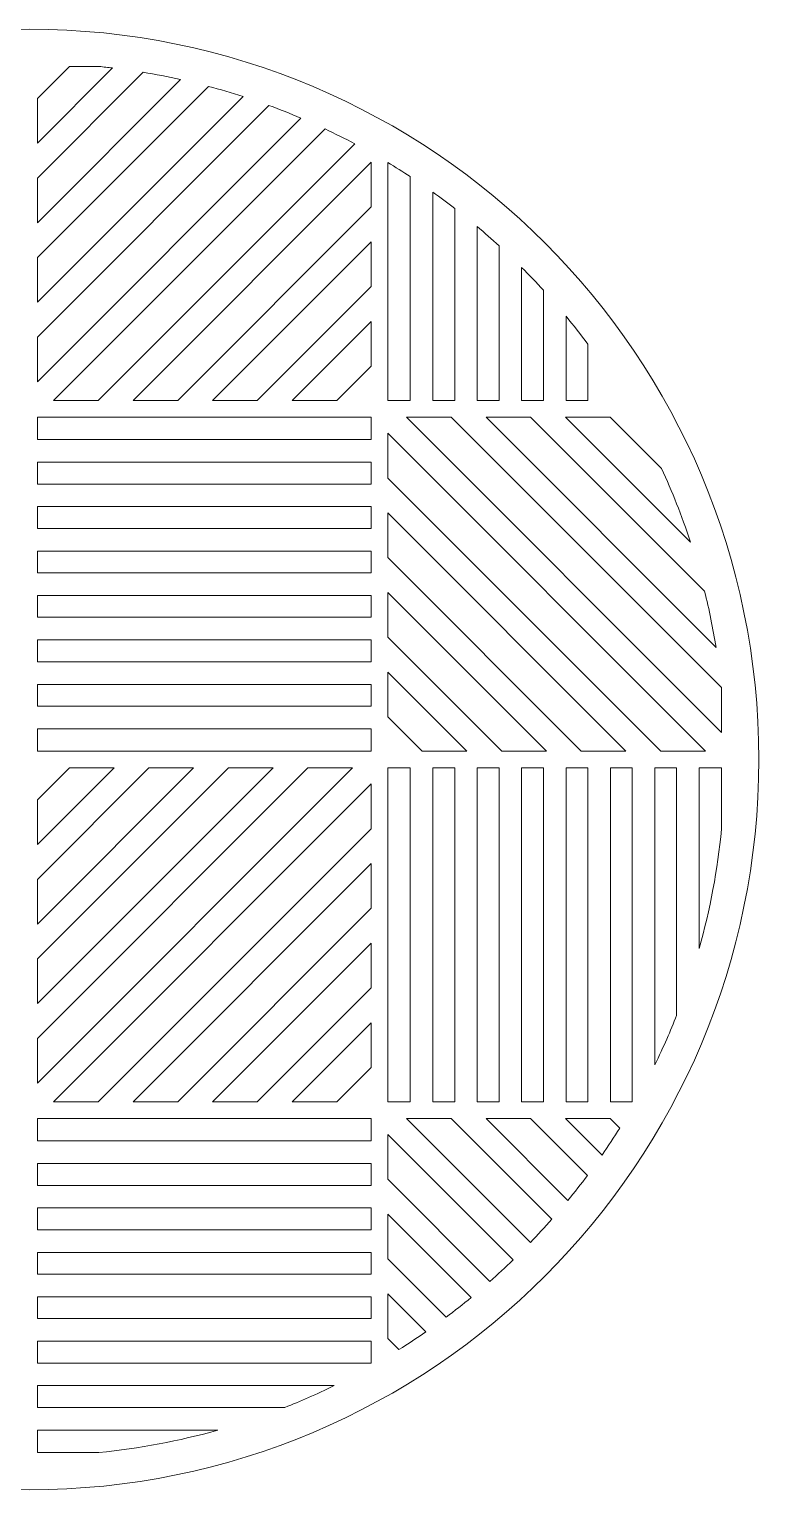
# Model space of a CAD drawing. Header units: inches. Extents: x 0 to 6, y -6 to 0.
# Drawn here: x 3 to 6, y -6 to 0 of the extents above; entities that cross this region are included whole.
import ezdxf

# ---------------------------------------------------------------- set-up
doc = ezdxf.new("R2010")
doc.units = ezdxf.units.IN
doc.header["$MEASUREMENT"] = 0
doc.layers.add('14-1 - Coasters Laser Cut', color=7, linetype='Continuous', lineweight=0)

msp = doc.modelspace()

# ---------------------------------------------------------------- linework, layer by layer
at = {"layer": '14-1 - Coasters Laser Cut'}
for points, knots in [([(3, 0), (1.343194444444444, 0), (0, -1.343194444444444), (0, -3), (0, -4.656666666666675), (1.343333333333336, -6), (3, -6), (4.656666666666675, -6), (6, -4.656666666666675), (6, -3), (6, -1.343333333333336), (4.656666666666675, 0), (3, 0)], [0, 0, 0, 0, 1, 1, 1, 2, 2, 2, 3, 3, 3, 4, 4, 4, 4]), ([(3.034027777777787, -0.2844444444444383), (3.034027777777787, -0.2844444444444383), (3.165416666666664, -0.1530555555555616), (3.165416666666664, -0.1530555555555616), (3.165416666666664, -0.1530555555555616), (3.287083333333334, -0.1530555555555616), (3.287083333333334, -0.1530555555555616), (3.305694444444447, -0.154861111111106), (3.32430555555556, -0.1570833333333389), (3.342777777777781, -0.1593055555555591), (3.342777777777781, -0.1593055555555591), (3.034027777777787, -0.4680555555555531), (3.034027777777787, -0.4680555555555531), (3.034027777777787, -0.4680555555555531), (3.034027777777787, -0.2844444444444383), (3.034027777777787, -0.2844444444444383)], [0, 0, 0, 0, 1, 1, 1, 2, 2, 2, 3, 3, 3, 4, 4, 4, 5, 5, 5, 5]), ([(3.034027777777787, -0.611250000000003), (3.034027777777787, -0.611250000000003), (3.468194444444431, -0.1770833333333333), (3.468194444444431, -0.1770833333333333), (3.519861111111115, -0.185555555555551), (3.571249999999988, -0.1954166666666626), (3.622222222222212, -0.2066666666666681), (3.622222222222212, -0.2066666666666681), (3.034027777777787, -0.7948611111111051), (3.034027777777787, -0.7948611111111051), (3.034027777777787, -0.7948611111111051), (3.034027777777787, -0.611250000000003), (3.034027777777787, -0.611250000000003)], [0, 0, 0, 0, 1, 1, 1, 2, 2, 2, 3, 3, 3, 4, 4, 4, 4]), ([(3.034027777777787, -0.9381944444444469), (3.034027777777787, -0.9381944444444469), (3.737361111111113, -0.2348611111111091), (3.737361111111113, -0.2348611111111091), (3.785000000000005, -0.247499999999996), (3.832222222222222, -0.2613888888888848), (3.879166666666656, -0.2766666666666677), (3.879166666666656, -0.2766666666666677), (3.034027777777787, -1.121805555555561), (3.034027777777787, -1.121805555555561), (3.034027777777787, -1.121805555555561), (3.034027777777787, -0.9381944444444469), (3.034027777777787, -0.9381944444444469)], [0, 0, 0, 0, 1, 1, 1, 2, 2, 2, 3, 3, 3, 4, 4, 4, 4]), ([(3.034027777777787, -1.26513888888889), (3.034027777777787, -1.26513888888889), (3.985833333333327, -0.3131944444444469), (3.985833333333327, -0.3131944444444469), (4.031805555555567, -0.3301388888888949), (4.073333333333342, -0.3465277777777752), (4.117361111111121, -0.3652777777777803), (4.117361111111121, -0.3652777777777803), (3.034027777777787, -1.448750000000005), (3.034027777777787, -1.448750000000005), (3.034027777777787, -1.448750000000005), (3.034027777777787, -1.26513888888889), (3.034027777777787, -1.26513888888889)], [0, 0, 0, 0, 1, 1, 1, 2, 2, 2, 3, 3, 3, 4, 4, 4, 4]), ([(4.338749999999992, -0.4708333333333283), (4.338749999999992, -0.4708333333333283), (3.284166666666654, -1.525555555555557), (3.284166666666654, -1.525555555555557), (3.284166666666654, -1.525555555555557), (3.100555555555552, -1.525555555555557), (3.100555555555552, -1.525555555555557), (3.100555555555552, -1.525555555555557), (4.216388888888888, -0.4097222222222223), (4.216388888888888, -0.4097222222222223), (4.257638888888878, -0.4291666666666617), (4.298472222222218, -0.44944444444444), (4.338749999999992, -0.4708333333333283)], [0, 0, 0, 0, 1, 1, 1, 2, 2, 2, 3, 3, 3, 4, 4, 4, 4]), ([(4.406527777777784, -0.7300000000000056), (4.406527777777784, -0.7300000000000056), (3.610972222222219, -1.525555555555557), (3.610972222222219, -1.525555555555557), (3.610972222222219, -1.525555555555557), (3.427361111111117, -1.525555555555557), (3.427361111111117, -1.525555555555557), (3.427361111111117, -1.525555555555557), (4.406527777777784, -0.5463888888888909), (4.406527777777784, -0.5463888888888909), (4.406527777777784, -0.5463888888888909), (4.406527777777784, -0.7300000000000056), (4.406527777777784, -0.7300000000000056)], [0, 0, 0, 0, 1, 1, 1, 2, 2, 2, 3, 3, 3, 4, 4, 4, 4]), ([(4.474583333333334, -0.5475000000000011), (4.505694444444442, -0.566250000000006), (4.536527777777766, -0.5856944444444454), (4.566944444444439, -0.6055555555555606), (4.566944444444439, -0.6055555555555606), (4.566944444444439, -1.525416666666665), (4.566944444444439, -1.525416666666665), (4.566944444444439, -1.525416666666665), (4.474583333333334, -1.525416666666665), (4.474583333333334, -1.525416666666665), (4.474583333333334, -1.525416666666665), (4.474583333333334, -0.5475000000000011), (4.474583333333334, -0.5475000000000011)], [0, 0, 0, 0, 1, 1, 1, 2, 2, 2, 3, 3, 3, 4, 4, 4, 4]), ([(4.65958333333333, -0.6688888888888869), (4.690000000000003, -0.6905555555555591), (4.719861111111109, -0.7129166666666658), (4.749444444444431, -0.7358333333333272), (4.749444444444431, -0.7358333333333272), (4.749444444444431, -1.525416666666665), (4.749444444444431, -1.525416666666665), (4.749444444444431, -1.525416666666665), (4.65958333333333, -1.525416666666665), (4.65958333333333, -1.525416666666665), (4.65958333333333, -1.525416666666665), (4.65958333333333, -0.6688888888888869), (4.65958333333333, -0.6688888888888869)], [0, 0, 0, 0, 1, 1, 1, 2, 2, 2, 3, 3, 3, 4, 4, 4, 4]), ([(4.842083333333321, -0.8108333333333348), (4.872499999999996, -0.8365277777777717), (4.902499999999993, -0.8627777777777762), (4.931944444444448, -0.8897222222222277), (4.931944444444448, -0.8897222222222277), (4.931944444444448, -1.525416666666665), (4.931944444444448, -1.525416666666665), (4.931944444444448, -1.525416666666665), (4.842083333333321, -1.525416666666665), (4.842083333333321, -1.525416666666665), (4.842083333333321, -1.525416666666665), (4.842083333333321, -0.8108333333333348), (4.842083333333321, -0.8108333333333348)], [0, 0, 0, 0, 1, 1, 1, 2, 2, 2, 3, 3, 3, 4, 4, 4, 4]), ([(4.406527777777784, -1.056944444444449), (4.406527777777784, -1.056944444444449), (3.937916666666675, -1.525555555555557), (3.937916666666675, -1.525555555555557), (3.937916666666675, -1.525555555555557), (3.754305555555548, -1.525555555555557), (3.754305555555548, -1.525555555555557), (3.754305555555548, -1.525555555555557), (4.406527777777784, -0.8733333333333348), (4.406527777777784, -0.8733333333333348), (4.406527777777784, -0.8733333333333348), (4.406527777777784, -1.056944444444449), (4.406527777777784, -1.056944444444449)], [0, 0, 0, 0, 1, 1, 1, 2, 2, 2, 3, 3, 3, 4, 4, 4, 4]), ([(5.024722222222231, -0.9786111111111114), (5.055416666666663, -1.009305555555556), (5.085277777777769, -1.040694444444448), (5.114444444444441, -1.072638888888882), (5.114444444444441, -1.072638888888882), (5.114444444444441, -1.525416666666665), (5.114444444444441, -1.525416666666665), (5.114444444444441, -1.525416666666665), (5.024722222222231, -1.525416666666665), (5.024722222222231, -1.525416666666665), (5.024722222222231, -1.525416666666665), (5.024722222222231, -0.9786111111111114), (5.024722222222231, -0.9786111111111114)], [0, 0, 0, 0, 1, 1, 1, 2, 2, 2, 3, 3, 3, 4, 4, 4, 4]), ([(5.207222222222222, -1.179166666666661), (5.238055555555547, -1.216527777777779), (5.268055555555545, -1.254722222222224), (5.296944444444433, -1.293472222222223), (5.296944444444433, -1.293472222222223), (5.296944444444433, -1.525416666666665), (5.296944444444433, -1.525416666666665), (5.296944444444433, -1.525416666666665), (5.207222222222222, -1.525416666666665), (5.207222222222222, -1.525416666666665), (5.207222222222222, -1.525416666666665), (5.207222222222222, -1.179166666666661), (5.207222222222222, -1.179166666666661)], [0, 0, 0, 0, 1, 1, 1, 2, 2, 2, 3, 3, 3, 4, 4, 4, 4]), ([(4.406527777777784, -1.383750000000001), (4.406527777777784, -1.383750000000001), (4.264722222222214, -1.525555555555557), (4.264722222222214, -1.525555555555557), (4.264722222222214, -1.525555555555557), (4.081250000000005, -1.525555555555557), (4.081250000000005, -1.525555555555557), (4.081250000000005, -1.525555555555557), (4.406527777777784, -1.200138888888886), (4.406527777777784, -1.200138888888886), (4.406527777777784, -1.200138888888886), (4.406527777777784, -1.383750000000001), (4.406527777777784, -1.383750000000001)], [0, 0, 0, 0, 1, 1, 1, 2, 2, 2, 3, 3, 3, 4, 4, 4, 4]), ([(4.406527777777784, -1.685833333333334), (4.406527777777784, -1.685833333333334), (3.034027777777787, -1.685833333333334), (3.034027777777787, -1.685833333333334), (3.034027777777787, -1.685833333333334), (3.034027777777787, -1.593611111111107), (3.034027777777787, -1.593611111111107), (3.034027777777787, -1.593611111111107), (4.406527777777784, -1.593611111111107), (4.406527777777784, -1.593611111111107), (4.406527777777784, -1.593611111111107), (4.406527777777784, -1.685833333333334), (4.406527777777784, -1.685833333333334)], [0, 0, 0, 0, 1, 1, 1, 2, 2, 2, 3, 3, 3, 4, 4, 4, 4]), ([(4.551388888888898, -1.593472222222215), (4.551388888888898, -1.593472222222215), (4.735, -1.593472222222215), (4.735, -1.593472222222215), (4.735, -1.593472222222215), (5.846111111111111, -2.704583333333327), (5.846111111111111, -2.704583333333327), (5.847500000000005, -2.718194444444444), (5.84708333333333, -2.690138888888883), (5.84708333333333, -2.889166666666672), (5.84708333333333, -2.889166666666672), (4.551388888888898, -1.593472222222215), (4.551388888888898, -1.593472222222215)], [0, 0, 0, 0, 1, 1, 1, 2, 2, 2, 3, 3, 3, 4, 4, 4, 4]), ([(5.777083333333343, -2.308611111111114), (5.795972222222214, -2.384861111111111), (5.811666666666673, -2.461805555555555), (5.824166666666668, -2.539444444444446), (5.824166666666668, -2.539444444444446), (4.87833333333333, -1.593472222222215), (4.87833333333333, -1.593472222222215), (4.87833333333333, -1.593472222222215), (5.061805555555565, -1.593472222222215), (5.061805555555565, -1.593472222222215), (5.061805555555565, -1.593472222222215), (5.777083333333343, -2.308611111111114), (5.777083333333343, -2.308611111111114)], [0, 0, 0, 0, 1, 1, 1, 2, 2, 2, 3, 3, 3, 4, 4, 4, 4]), ([(5.388749999999996, -1.593472222222215), (5.388749999999996, -1.593472222222215), (5.600277777777768, -1.805), (5.600277777777768, -1.805), (5.643888888888896, -1.899722222222218), (5.681805555555556, -1.994027777777773), (5.719027777777783, -2.107361111111104), (5.719027777777783, -2.107361111111104), (5.205138888888894, -1.593472222222215), (5.205138888888894, -1.593472222222215), (5.205138888888894, -1.593472222222215), (5.388749999999996, -1.593472222222215), (5.388749999999996, -1.593472222222215)], [0, 0, 0, 0, 1, 1, 1, 2, 2, 2, 3, 3, 3, 4, 4, 4, 4]), ([(4.474583333333334, -1.660000000000005), (4.474583333333334, -1.660000000000005), (5.780555555555565, -2.965972222222224), (5.780555555555565, -2.965972222222224), (5.780555555555565, -2.965972222222224), (5.596944444444438, -2.965972222222224), (5.596944444444438, -2.965972222222224), (5.596944444444438, -2.965972222222224), (4.474583333333334, -1.843611111111107), (4.474583333333334, -1.843611111111107), (4.474583333333334, -1.843611111111107), (4.474583333333334, -1.660000000000005), (4.474583333333334, -1.660000000000005)], [0, 0, 0, 0, 1, 1, 1, 2, 2, 2, 3, 3, 3, 4, 4, 4, 4]), ([(4.406527777777784, -1.868333333333339), (4.406527777777784, -1.868333333333339), (3.034027777777787, -1.868333333333339), (3.034027777777787, -1.868333333333339), (3.034027777777787, -1.868333333333339), (3.034027777777787, -1.778611111111116), (3.034027777777787, -1.778611111111116), (3.034027777777787, -1.778611111111116), (4.406527777777784, -1.778611111111116), (4.406527777777784, -1.778611111111116), (4.406527777777784, -1.778611111111116), (4.406527777777784, -1.868333333333339), (4.406527777777784, -1.868333333333339)], [0, 0, 0, 0, 1, 1, 1, 2, 2, 2, 3, 3, 3, 4, 4, 4, 4]), ([(4.406527777777784, -2.050972222222223), (4.406527777777784, -2.050972222222223), (3.034027777777787, -2.050972222222223), (3.034027777777787, -2.050972222222223), (3.034027777777787, -2.050972222222223), (3.034027777777787, -1.961111111111108), (3.034027777777787, -1.961111111111108), (3.034027777777787, -1.961111111111108), (4.406527777777784, -1.961111111111108), (4.406527777777784, -1.961111111111108), (4.406527777777784, -1.961111111111108), (4.406527777777784, -2.050972222222223), (4.406527777777784, -2.050972222222223)], [0, 0, 0, 0, 1, 1, 1, 2, 2, 2, 3, 3, 3, 4, 4, 4, 4]), ([(4.474583333333334, -1.986805555555557), (4.474583333333334, -1.986805555555557), (5.453611111111109, -2.965972222222224), (5.453611111111109, -2.965972222222224), (5.453611111111109, -2.965972222222224), (5.270000000000006, -2.965972222222224), (5.270000000000006, -2.965972222222224), (5.270000000000006, -2.965972222222224), (4.474583333333334, -2.170416666666672), (4.474583333333334, -2.170416666666672), (4.474583333333334, -2.170416666666672), (4.474583333333334, -1.986805555555557), (4.474583333333334, -1.986805555555557)], [0, 0, 0, 0, 1, 1, 1, 2, 2, 2, 3, 3, 3, 4, 4, 4, 4]), ([(4.406527777777784, -2.233472222222227), (4.406527777777784, -2.233472222222227), (3.034027777777787, -2.233472222222227), (3.034027777777787, -2.233472222222227), (3.034027777777787, -2.233472222222227), (3.034027777777787, -2.143611111111113), (3.034027777777787, -2.143611111111113), (3.034027777777787, -2.143611111111113), (4.406527777777784, -2.143611111111113), (4.406527777777784, -2.143611111111113), (4.406527777777784, -2.143611111111113), (4.406527777777784, -2.233472222222227), (4.406527777777784, -2.233472222222227)], [0, 0, 0, 0, 1, 1, 1, 2, 2, 2, 3, 3, 3, 4, 4, 4, 4]), ([(4.406527777777784, -2.415972222222219), (4.406527777777784, -2.415972222222219), (3.034027777777787, -2.415972222222219), (3.034027777777787, -2.415972222222219), (3.034027777777787, -2.415972222222219), (3.034027777777787, -2.326111111111104), (3.034027777777787, -2.326111111111104), (3.034027777777787, -2.326111111111104), (4.406527777777784, -2.326111111111104), (4.406527777777784, -2.326111111111104), (4.406527777777784, -2.326111111111104), (4.406527777777784, -2.415972222222219), (4.406527777777784, -2.415972222222219)], [0, 0, 0, 0, 1, 1, 1, 2, 2, 2, 3, 3, 3, 4, 4, 4, 4]), ([(4.474583333333334, -2.313750000000001), (4.474583333333334, -2.313750000000001), (5.126666666666677, -2.965972222222224), (5.126666666666677, -2.965972222222224), (5.126666666666677, -2.965972222222224), (4.94305555555555, -2.965972222222224), (4.94305555555555, -2.965972222222224), (4.94305555555555, -2.965972222222224), (4.474583333333334, -2.497361111111116), (4.474583333333334, -2.497361111111116), (4.474583333333334, -2.497361111111116), (4.474583333333334, -2.313750000000001), (4.474583333333334, -2.313750000000001)], [0, 0, 0, 0, 1, 1, 1, 2, 2, 2, 3, 3, 3, 4, 4, 4, 4]), ([(4.406527777777784, -2.598472222222224), (4.406527777777784, -2.598472222222224), (3.034027777777787, -2.598472222222224), (3.034027777777787, -2.598472222222224), (3.034027777777787, -2.598472222222224), (3.034027777777787, -2.508611111111109), (3.034027777777787, -2.508611111111109), (3.034027777777787, -2.508611111111109), (4.406527777777784, -2.508611111111109), (4.406527777777784, -2.508611111111109), (4.406527777777784, -2.508611111111109), (4.406527777777784, -2.598472222222224), (4.406527777777784, -2.598472222222224)], [0, 0, 0, 0, 1, 1, 1, 2, 2, 2, 3, 3, 3, 4, 4, 4, 4]), ([(4.406527777777784, -2.780972222222215), (4.406527777777784, -2.780972222222215), (3.034027777777787, -2.780972222222215), (3.034027777777787, -2.780972222222215), (3.034027777777787, -2.780972222222215), (3.034027777777787, -2.691250000000005), (3.034027777777787, -2.691250000000005), (3.034027777777787, -2.691250000000005), (4.406527777777784, -2.691250000000005), (4.406527777777784, -2.691250000000005), (4.406527777777784, -2.691250000000005), (4.406527777777784, -2.780972222222215), (4.406527777777784, -2.780972222222215)], [0, 0, 0, 0, 1, 1, 1, 2, 2, 2, 3, 3, 3, 4, 4, 4, 4]), ([(4.474583333333334, -2.640694444444446), (4.474583333333334, -2.640694444444446), (4.799861111111113, -2.965972222222224), (4.799861111111113, -2.965972222222224), (4.799861111111113, -2.965972222222224), (4.61625000000001, -2.965972222222224), (4.61625000000001, -2.965972222222224), (4.61625000000001, -2.965972222222224), (4.474583333333334, -2.82430555555556), (4.474583333333334, -2.82430555555556), (4.474583333333334, -2.82430555555556), (4.474583333333334, -2.640694444444446), (4.474583333333334, -2.640694444444446)], [0, 0, 0, 0, 1, 1, 1, 2, 2, 2, 3, 3, 3, 4, 4, 4, 4]), ([(4.406527777777784, -2.965972222222224), (4.406527777777784, -2.965972222222224), (3.034027777777787, -2.965972222222224), (3.034027777777787, -2.965972222222224), (3.034027777777787, -2.965972222222224), (3.034027777777787, -2.873749999999997), (3.034027777777787, -2.873749999999997), (3.034027777777787, -2.873749999999997), (4.406527777777784, -2.873749999999997), (4.406527777777784, -2.873749999999997), (4.406527777777784, -2.873749999999997), (4.406527777777784, -2.965972222222224), (4.406527777777784, -2.965972222222224)], [0, 0, 0, 0, 1, 1, 1, 2, 2, 2, 3, 3, 3, 4, 4, 4, 4]), ([(3.034027777777787, -4.146111111111117), (3.034027777777787, -4.146111111111117), (4.145972222222225, -3.034027777777787), (4.145972222222225, -3.034027777777787), (4.145972222222225, -3.034027777777787), (4.329583333333326, -3.034027777777787), (4.329583333333326, -3.034027777777787), (4.329583333333326, -3.034027777777787), (3.034027777777787, -4.329722222222218), (3.034027777777787, -4.329722222222218), (3.034027777777787, -4.329722222222218), (3.034027777777787, -4.146111111111117), (3.034027777777787, -4.146111111111117)], [0, 0, 0, 0, 1, 1, 1, 2, 2, 2, 3, 3, 3, 4, 4, 4, 4]), ([(3.034027777777787, -3.81916666666666), (3.034027777777787, -3.81916666666666), (3.81916666666666, -3.034027777777787), (3.81916666666666, -3.034027777777787), (3.81916666666666, -3.034027777777787), (4.002777777777787, -3.034027777777787), (4.002777777777787, -3.034027777777787), (4.002777777777787, -3.034027777777787), (3.034027777777787, -4.002777777777787), (3.034027777777787, -4.002777777777787), (3.034027777777787, -4.002777777777787), (3.034027777777787, -3.81916666666666), (3.034027777777787, -3.81916666666666)], [0, 0, 0, 0, 1, 1, 1, 2, 2, 2, 3, 3, 3, 4, 4, 4, 4]), ([(3.034027777777787, -3.492361111111121), (3.034027777777787, -3.492361111111121), (3.492222222222229, -3.034027777777787), (3.492222222222229, -3.034027777777787), (3.492222222222229, -3.034027777777787), (3.675833333333331, -3.034027777777787), (3.675833333333331, -3.034027777777787), (3.675833333333331, -3.034027777777787), (3.034027777777787, -3.675833333333331), (3.034027777777787, -3.675833333333331), (3.034027777777787, -3.675833333333331), (3.034027777777787, -3.492361111111121), (3.034027777777787, -3.492361111111121)], [0, 0, 0, 0, 1, 1, 1, 2, 2, 2, 3, 3, 3, 4, 4, 4, 4]), ([(3.034027777777787, -3.165416666666664), (3.034027777777787, -3.165416666666664), (3.165277777777772, -3.034027777777787), (3.165277777777772, -3.034027777777787), (3.165277777777772, -3.034027777777787), (3.348888888888899, -3.034027777777787), (3.348888888888899, -3.034027777777787), (3.348888888888899, -3.034027777777787), (3.034027777777787, -3.349027777777766), (3.034027777777787, -3.349027777777766), (3.034027777777787, -3.349027777777766), (3.034027777777787, -3.165416666666664), (3.034027777777787, -3.165416666666664)], [0, 0, 0, 0, 1, 1, 1, 2, 2, 2, 3, 3, 3, 4, 4, 4, 4]), ([(4.474583333333334, -3.034027777777787), (4.474583333333334, -3.034027777777787), (4.566944444444439, -3.034027777777787), (4.566944444444439, -3.034027777777787), (4.566944444444439, -3.034027777777787), (4.566944444444439, -4.406388888888892), (4.566944444444439, -4.406388888888892), (4.566944444444439, -4.406388888888892), (4.474583333333334, -4.406388888888892), (4.474583333333334, -4.406388888888892), (4.474583333333334, -4.406388888888892), (4.474583333333334, -3.034027777777787), (4.474583333333334, -3.034027777777787)], [0, 0, 0, 0, 1, 1, 1, 2, 2, 2, 3, 3, 3, 4, 4, 4, 4]), ([(4.749444444444431, -3.034027777777787), (4.749444444444431, -3.034027777777787), (4.749444444444431, -4.406388888888892), (4.749444444444431, -4.406388888888892), (4.749444444444431, -4.406388888888892), (4.65958333333333, -4.406388888888892), (4.65958333333333, -4.406388888888892), (4.65958333333333, -4.406388888888892), (4.65958333333333, -3.034027777777787), (4.65958333333333, -3.034027777777787), (4.65958333333333, -3.034027777777787), (4.749444444444431, -3.034027777777787), (4.749444444444431, -3.034027777777787)], [0, 0, 0, 0, 1, 1, 1, 2, 2, 2, 3, 3, 3, 4, 4, 4, 4]), ([(4.931944444444448, -3.034027777777787), (4.931944444444448, -3.034027777777787), (4.931944444444448, -4.406388888888892), (4.931944444444448, -4.406388888888892), (4.931944444444448, -4.406388888888892), (4.842083333333321, -4.406388888888892), (4.842083333333321, -4.406388888888892), (4.842083333333321, -4.406388888888892), (4.842083333333321, -3.034027777777787), (4.842083333333321, -3.034027777777787), (4.842083333333321, -3.034027777777787), (4.931944444444448, -3.034027777777787), (4.931944444444448, -3.034027777777787)], [0, 0, 0, 0, 1, 1, 1, 2, 2, 2, 3, 3, 3, 4, 4, 4, 4]), ([(5.114444444444441, -3.034027777777787), (5.114444444444441, -3.034027777777787), (5.114444444444441, -4.406388888888892), (5.114444444444441, -4.406388888888892), (5.114444444444441, -4.406388888888892), (5.024722222222231, -4.406388888888892), (5.024722222222231, -4.406388888888892), (5.024722222222231, -4.406388888888892), (5.024722222222231, -3.034027777777787), (5.024722222222231, -3.034027777777787), (5.024722222222231, -3.034027777777787), (5.114444444444441, -3.034027777777787), (5.114444444444441, -3.034027777777787)], [0, 0, 0, 0, 1, 1, 1, 2, 2, 2, 3, 3, 3, 4, 4, 4, 4]), ([(5.296944444444433, -3.034027777777787), (5.296944444444433, -3.034027777777787), (5.296944444444433, -4.406388888888892), (5.296944444444433, -4.406388888888892), (5.296944444444433, -4.406388888888892), (5.207222222222222, -4.406388888888892), (5.207222222222222, -4.406388888888892), (5.207222222222222, -4.406388888888892), (5.207222222222222, -3.034027777777787), (5.207222222222222, -3.034027777777787), (5.207222222222222, -3.034027777777787), (5.296944444444433, -3.034027777777787), (5.296944444444433, -3.034027777777787)], [0, 0, 0, 0, 1, 1, 1, 2, 2, 2, 3, 3, 3, 4, 4, 4, 4]), ([(5.47944444444445, -4.406388888888892), (5.47944444444445, -4.406388888888892), (5.389722222222214, -4.406388888888892), (5.389722222222214, -4.406388888888892), (5.389722222222214, -4.406388888888892), (5.389722222222214, -3.034027777777787), (5.389722222222214, -3.034027777777787), (5.389722222222214, -3.034027777777787), (5.47944444444445, -3.034027777777787), (5.47944444444445, -3.034027777777787), (5.47944444444445, -3.034027777777787), (5.47944444444445, -4.406388888888892), (5.47944444444445, -4.406388888888892)], [0, 0, 0, 0, 1, 1, 1, 2, 2, 2, 3, 3, 3, 4, 4, 4, 4]), ([(5.661944444444442, -4.050972222222222), (5.636527777777776, -4.115277777777767), (5.609305555555565, -4.178333333333335), (5.572222222222231, -4.254305555555548), (5.572222222222231, -4.254305555555548), (5.572222222222231, -3.034027777777787), (5.572222222222231, -3.034027777777787), (5.572222222222231, -3.034027777777787), (5.661944444444442, -3.034027777777787), (5.661944444444442, -3.034027777777787), (5.661944444444442, -3.034027777777787), (5.661944444444442, -4.050972222222222), (5.661944444444442, -4.050972222222222)], [0, 0, 0, 0, 1, 1, 1, 2, 2, 2, 3, 3, 3, 4, 4, 4, 4]), ([(5.84708333333333, -3.286527777777766), (5.830555555555545, -3.452777777777782), (5.799722222222221, -3.616388888888877), (5.754722222222223, -3.776249999999991), (5.754722222222223, -3.776249999999991), (5.754722222222223, -3.034027777777787), (5.754722222222223, -3.034027777777787), (5.754722222222223, -3.034027777777787), (5.84708333333333, -3.034027777777787), (5.84708333333333, -3.034027777777787), (5.84708333333333, -3.034027777777787), (5.84708333333333, -3.286527777777766), (5.84708333333333, -3.286527777777766)], [0, 0, 0, 0, 1, 1, 1, 2, 2, 2, 3, 3, 3, 4, 4, 4, 4]), ([(4.406527777777784, -3.284166666666654), (4.406527777777784, -3.284166666666654), (3.284166666666654, -4.406527777777784), (3.284166666666654, -4.406527777777784), (3.284166666666654, -4.406527777777784), (3.100555555555552, -4.406527777777784), (3.100555555555552, -4.406527777777784), (3.100555555555552, -4.406527777777784), (4.406527777777784, -3.100555555555552), (4.406527777777784, -3.100555555555552), (4.406527777777784, -3.100555555555552), (4.406527777777784, -3.284166666666654), (4.406527777777784, -3.284166666666654)], [0, 0, 0, 0, 1, 1, 1, 2, 2, 2, 3, 3, 3, 4, 4, 4, 4]), ([(4.406527777777784, -3.610972222222219), (4.406527777777784, -3.610972222222219), (3.610972222222219, -4.406527777777784), (3.610972222222219, -4.406527777777784), (3.610972222222219, -4.406527777777784), (3.427361111111117, -4.406527777777784), (3.427361111111117, -4.406527777777784), (3.427361111111117, -4.406527777777784), (4.406527777777784, -3.427361111111117), (4.406527777777784, -3.427361111111117), (4.406527777777784, -3.427361111111117), (4.406527777777784, -3.610972222222219), (4.406527777777784, -3.610972222222219)], [0, 0, 0, 0, 1, 1, 1, 2, 2, 2, 3, 3, 3, 4, 4, 4, 4]), ([(4.406527777777784, -3.937916666666675), (4.406527777777784, -3.937916666666675), (3.937916666666675, -4.406527777777784), (3.937916666666675, -4.406527777777784), (3.937916666666675, -4.406527777777784), (3.754305555555548, -4.406527777777784), (3.754305555555548, -4.406527777777784), (3.754305555555548, -4.406527777777784), (4.406527777777784, -3.754305555555548), (4.406527777777784, -3.754305555555548), (4.406527777777784, -3.754305555555548), (4.406527777777784, -3.937916666666675), (4.406527777777784, -3.937916666666675)], [0, 0, 0, 0, 1, 1, 1, 2, 2, 2, 3, 3, 3, 4, 4, 4, 4]), ([(4.406527777777784, -4.264722222222214), (4.406527777777784, -4.264722222222214), (4.264722222222214, -4.406527777777784), (4.264722222222214, -4.406527777777784), (4.264722222222214, -4.406527777777784), (4.081250000000005, -4.406527777777784), (4.081250000000005, -4.406527777777784), (4.081250000000005, -4.406527777777784), (4.406527777777784, -4.081250000000005), (4.406527777777784, -4.081250000000005), (4.406527777777784, -4.081250000000005), (4.406527777777784, -4.264722222222214), (4.406527777777784, -4.264722222222214)], [0, 0, 0, 0, 1, 1, 1, 2, 2, 2, 3, 3, 3, 4, 4, 4, 4]), ([(4.406527777777784, -4.566944444444439), (4.406527777777784, -4.566944444444439), (3.034027777777787, -4.566944444444439), (3.034027777777787, -4.566944444444439), (3.034027777777787, -4.566944444444439), (3.034027777777787, -4.474583333333334), (3.034027777777787, -4.474583333333334), (3.034027777777787, -4.474583333333334), (4.406527777777784, -4.474583333333334), (4.406527777777784, -4.474583333333334), (4.406527777777784, -4.474583333333334), (4.406527777777784, -4.566944444444439), (4.406527777777784, -4.566944444444439)], [0, 0, 0, 0, 1, 1, 1, 2, 2, 2, 3, 3, 3, 4, 4, 4, 4]), ([(5.061111111111105, -4.984166666666674), (5.061111111111105, -4.984166666666674), (4.551388888888898, -4.474444444444442), (4.551388888888898, -4.474444444444442), (4.551388888888898, -4.474444444444442), (4.735, -4.474444444444442), (4.735, -4.474444444444442), (4.735, -4.474444444444442), (5.149027777777771, -4.888611111111104), (5.149027777777771, -4.888611111111104), (5.120555555555559, -4.920972222222214), (5.091249999999996, -4.952916666666674), (5.061111111111105, -4.984166666666674)], [0, 0, 0, 0, 1, 1, 1, 2, 2, 2, 3, 3, 3, 4, 4, 4, 4]), ([(5.214999999999993, -4.811249999999997), (5.214999999999993, -4.811249999999997), (4.87833333333333, -4.474444444444442), (4.87833333333333, -4.474444444444442), (4.87833333333333, -4.474444444444442), (5.061805555555565, -4.474444444444442), (5.061805555555565, -4.474444444444442), (5.061805555555565, -4.474444444444442), (5.295694444444456, -4.708333333333333), (5.295694444444456, -4.708333333333333), (5.26958333333333, -4.743194444444447), (5.242638888888879, -4.777499999999993), (5.214999999999993, -4.811249999999997)], [0, 0, 0, 0, 1, 1, 1, 2, 2, 2, 3, 3, 3, 4, 4, 4, 4]), ([(5.355416666666668, -4.624722222222215), (5.355416666666668, -4.624722222222215), (5.205138888888894, -4.474444444444442), (5.205138888888894, -4.474444444444442), (5.205138888888894, -4.474444444444442), (5.388749999999996, -4.474444444444442), (5.388749999999996, -4.474444444444442), (5.388749999999996, -4.474444444444442), (5.428194444444443, -4.51402777777778), (5.428194444444443, -4.51402777777778), (5.404861111111105, -4.551527777777764), (5.38055555555555, -4.58833333333334), (5.355416666666668, -4.624722222222215)], [0, 0, 0, 0, 1, 1, 1, 2, 2, 2, 3, 3, 3, 4, 4, 4, 4]), ([(4.894166666666655, -5.144166666666655), (4.894166666666655, -5.144166666666655), (4.474583333333334, -4.724583333333334), (4.474583333333334, -4.724583333333334), (4.474583333333334, -4.724583333333334), (4.474583333333334, -4.540972222222231), (4.474583333333334, -4.540972222222231), (4.474583333333334, -4.540972222222231), (4.989444444444441, -5.055833333333339), (4.989444444444441, -5.055833333333339), (4.958333333333333, -5.086111111111121), (4.926527777777764, -5.115555555555551), (4.894166666666655, -5.144166666666655)], [0, 0, 0, 0, 1, 1, 1, 2, 2, 2, 3, 3, 3, 4, 4, 4, 4]), ([(4.406527777777784, -4.749444444444431), (4.406527777777784, -4.749444444444431), (3.034027777777787, -4.749444444444431), (3.034027777777787, -4.749444444444431), (3.034027777777787, -4.749444444444431), (3.034027777777787, -4.65958333333333), (3.034027777777787, -4.65958333333333), (3.034027777777787, -4.65958333333333), (4.406527777777784, -4.65958333333333), (4.406527777777784, -4.65958333333333), (4.406527777777784, -4.65958333333333), (4.406527777777784, -4.749444444444431), (4.406527777777784, -4.749444444444431)], [0, 0, 0, 0, 1, 1, 1, 2, 2, 2, 3, 3, 3, 4, 4, 4, 4]), ([(4.406527777777784, -4.931944444444448), (4.406527777777784, -4.931944444444448), (3.034027777777787, -4.931944444444448), (3.034027777777787, -4.931944444444448), (3.034027777777787, -4.931944444444448), (3.034027777777787, -4.842083333333321), (3.034027777777787, -4.842083333333321), (3.034027777777787, -4.842083333333321), (4.406527777777784, -4.842083333333321), (4.406527777777784, -4.842083333333321), (4.406527777777784, -4.842083333333321), (4.406527777777784, -4.931944444444448), (4.406527777777784, -4.931944444444448)], [0, 0, 0, 0, 1, 1, 1, 2, 2, 2, 3, 3, 3, 4, 4, 4, 4]), ([(4.714166666666667, -5.291111111111098), (4.714166666666667, -5.291111111111098), (4.474583333333334, -5.051527777777764), (4.474583333333334, -5.051527777777764), (4.474583333333334, -5.051527777777764), (4.474583333333334, -4.867916666666663), (4.474583333333334, -4.867916666666663), (4.474583333333334, -4.867916666666663), (4.817083333333331, -5.210277777777769), (4.817083333333331, -5.210277777777769), (4.783333333333327, -5.238055555555547), (4.749027777777781, -5.264999999999998), (4.714166666666667, -5.291111111111098)], [0, 0, 0, 0, 1, 1, 1, 2, 2, 2, 3, 3, 3, 4, 4, 4, 4]), ([(4.406527777777784, -5.114444444444441), (4.406527777777784, -5.114444444444441), (3.034027777777787, -5.114444444444441), (3.034027777777787, -5.114444444444441), (3.034027777777787, -5.114444444444441), (3.034027777777787, -5.024583333333339), (3.034027777777787, -5.024583333333339), (3.034027777777787, -5.024583333333339), (4.406527777777784, -5.024583333333339), (4.406527777777784, -5.024583333333339), (4.406527777777784, -5.024583333333339), (4.406527777777784, -5.114444444444441), (4.406527777777784, -5.114444444444441)], [0, 0, 0, 0, 1, 1, 1, 2, 2, 2, 3, 3, 3, 4, 4, 4, 4]), ([(4.406527777777784, -5.296944444444433), (4.406527777777784, -5.296944444444433), (3.034027777777787, -5.296944444444433), (3.034027777777787, -5.296944444444433), (3.034027777777787, -5.296944444444433), (3.034027777777787, -5.207222222222222), (3.034027777777787, -5.207222222222222), (3.034027777777787, -5.207222222222222), (4.406527777777784, -5.207222222222222), (4.406527777777784, -5.207222222222222), (4.406527777777784, -5.207222222222222), (4.406527777777784, -5.296944444444433), (4.406527777777784, -5.296944444444433)], [0, 0, 0, 0, 1, 1, 1, 2, 2, 2, 3, 3, 3, 4, 4, 4, 4]), ([(4.520416666666656, -5.424166666666678), (4.520416666666656, -5.424166666666678), (4.474583333333334, -5.37833333333333), (4.474583333333334, -5.37833333333333), (4.474583333333334, -5.37833333333333), (4.474583333333334, -5.194722222222227), (4.474583333333334, -5.194722222222227), (4.474583333333334, -5.194722222222227), (4.630972222222226, -5.351111111111119), (4.630972222222226, -5.351111111111119), (4.594722222222217, -5.376388888888893), (4.557777777777775, -5.400694444444448), (4.520416666666656, -5.424166666666678)], [0, 0, 0, 0, 1, 1, 1, 2, 2, 2, 3, 3, 3, 4, 4, 4, 4]), ([(4.406527777777784, -5.47944444444445), (4.406527777777784, -5.47944444444445), (3.034027777777787, -5.47944444444445), (3.034027777777787, -5.47944444444445), (3.034027777777787, -5.47944444444445), (3.034027777777787, -5.389722222222214), (3.034027777777787, -5.389722222222214), (3.034027777777787, -5.389722222222214), (4.406527777777784, -5.389722222222214), (4.406527777777784, -5.389722222222214), (4.406527777777784, -5.389722222222214), (4.406527777777784, -5.47944444444445), (4.406527777777784, -5.47944444444445)], [0, 0, 0, 0, 1, 1, 1, 2, 2, 2, 3, 3, 3, 4, 4, 4, 4]), ([(4.050972222222222, -5.661944444444442), (4.050972222222222, -5.661944444444442), (3.034027777777787, -5.661944444444442), (3.034027777777787, -5.661944444444442), (3.034027777777787, -5.661944444444442), (3.034027777777787, -5.572222222222231), (3.034027777777787, -5.572222222222231), (3.034027777777787, -5.572222222222231), (4.254305555555548, -5.572222222222231), (4.254305555555548, -5.572222222222231), (4.179166666666661, -5.60888888888889), (4.115694444444443, -5.636388888888884), (4.050972222222222, -5.661944444444442)], [0, 0, 0, 0, 1, 1, 1, 2, 2, 2, 3, 3, 3, 4, 4, 4, 4]), ([(3.286527777777766, -5.84708333333333), (3.286527777777766, -5.84708333333333), (3.034027777777787, -5.84708333333333), (3.034027777777787, -5.84708333333333), (3.034027777777787, -5.84708333333333), (3.034027777777787, -5.754722222222223), (3.034027777777787, -5.754722222222223), (3.034027777777787, -5.754722222222223), (3.776249999999991, -5.754722222222223), (3.776249999999991, -5.754722222222223), (3.616388888888877, -5.799722222222221), (3.452777777777782, -5.830555555555545), (3.286527777777766, -5.84708333333333)], [0, 0, 0, 0, 1, 1, 1, 2, 2, 2, 3, 3, 3, 4, 4, 4, 4])]:
    msp.add_open_spline(points, degree=3, knots=knots, dxfattribs=at)

doc.saveas('drawing.dxf')
